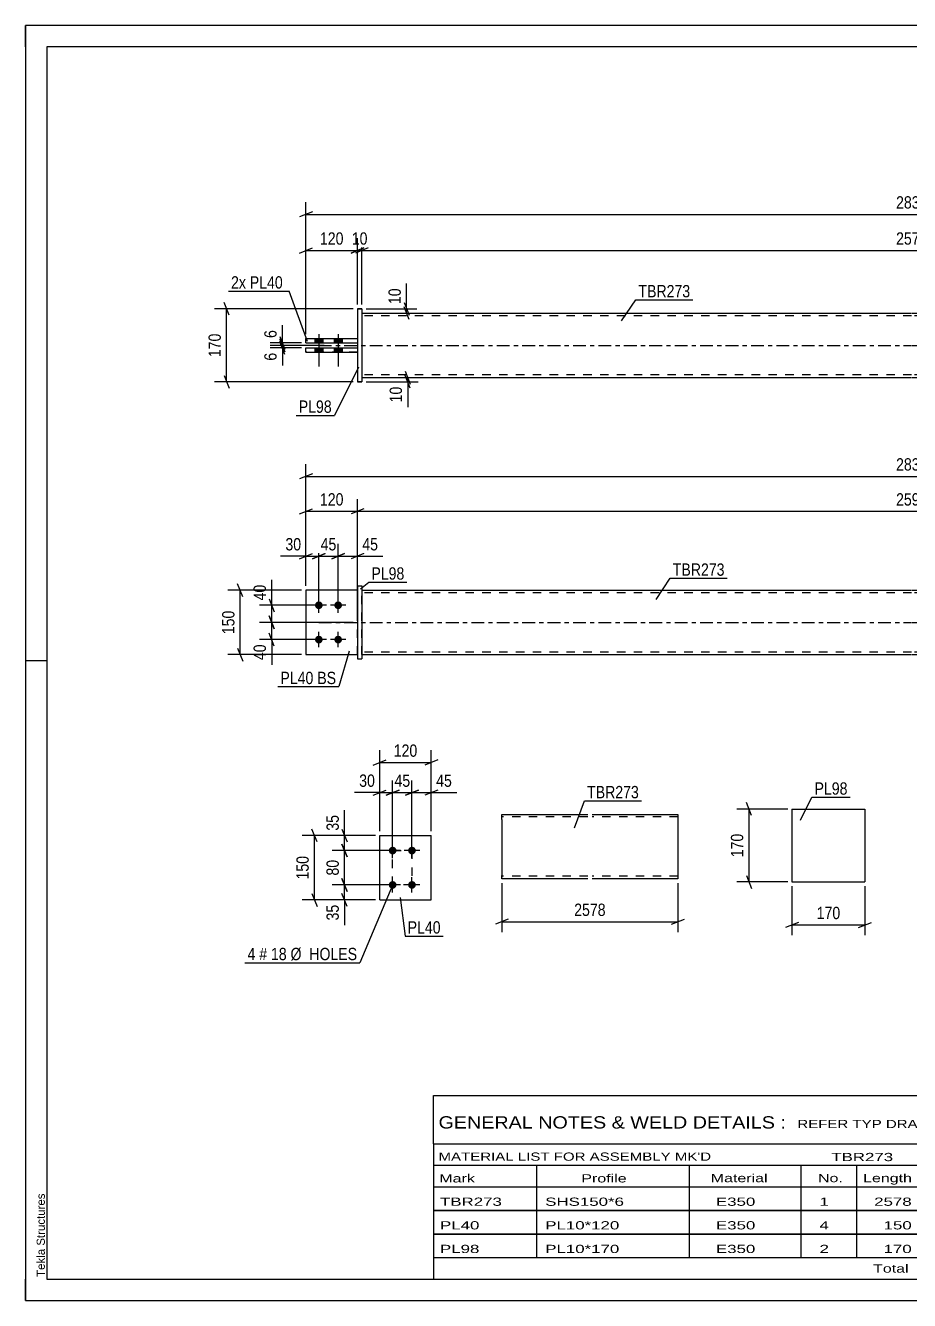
# Model space of a CAD drawing. Header units: millimetres. Extents: x 0 to 420, y 0 to 297.
# Drawn here: x 0 to 205.8, y 0 to 297 of the extents above; entities that cross this region are included whole.
import ezdxf

# ---------------------------------------------------------------- set-up
doc = ezdxf.new("R2010")
doc.units = ezdxf.units.MM
doc.linetypes.add('DXK_LINE_DOT2', pattern=[3.9198, 1.9599, -1.9599])
doc.linetypes.add('DXK_LINE_DOT3', pattern=[5.9187, 2.979, -0.9799, 0.9799, -0.9799])
doc.styles.add('Arial', font='ARIAL.TTF', dxfattribs={"height": 0.2})
doc.styles.add('Arial Narrow', font='ARIALN.TTF', dxfattribs={"height": 0.2})

# ---------------------------------------------------------------- blocks, each defined once
blk = doc.blocks.new('Unknown-580872652-1163')
at = {"color": 5, "linetype": 'Continuous'}
for p, q in [((420, 297), (0, 297)), ((0, 297), (0, 0)), ((0, 292), (0, 297)), ((415, 292), (5, 292)), ((5, 292), (5, 5)), ((5, 149), (0, 149)), ((0, 0), (0, 5)), ((5, 5), (415, 5)), ((0, 0), (420, 0))]:
    blk.add_line(p, q, dxfattribs=at)
at = {"color": 174, "linetype": 'Continuous', "style": 'Arial'}
blk.add_text('Tekla Structures', height=1.9102, rotation=90, dxfattribs=at).set_placement((4.5, 5.5))
blk = doc.blocks.new('Part-580872652-1797 - 1735')
at = {"color": 2, "linetype": 'Continuous'}
for p, q in [((77.29, 165.45), (65.29, 165.45)), ((65.29, 165.45), (65.29, 150.45)), ((65.29, 150.45), (77.29, 150.45))]:
    blk.add_line(p, q, dxfattribs=at)
at = {"color": 7, "linetype": 'DXK_LINE_DOT2'}
blk.add_line((77.29, 150.45), (77.29, 165.45), dxfattribs=at)
blk = doc.blocks.new('Part-580872652-1792 - 1735')
at = {"color": 7, "linetype": 'DXK_LINE_DOT2'}
for p, q in [((77.29, 165.45), (65.29, 165.45)), ((65.29, 165.45), (65.29, 150.45)), ((77.29, 150.45), (77.29, 165.45)), ((65.29, 150.45), (77.29, 150.45))]:
    blk.add_line(p, q, dxfattribs=at)
blk = doc.blocks.new('Part-580872652-1802 - 1735')
at = {"color": 2, "linetype": 'Continuous'}
for p, q in [((77.29, 166.45), (78.29, 166.45)), ((77.29, 166.45), (77.29, 149.45)), ((78.29, 166.45), (78.29, 166.45)), ((78.29, 166.45), (78.29, 149.45)), ((77.29, 149.45), (78.29, 149.45))]:
    blk.add_line(p, q, dxfattribs=at)
at = {"color": 7, "linetype": 'DXK_LINE_DOT2'}
for p, q in [((77.29, 166.45), (78.29, 166.45)), ((77.29, 149.45), (78.29, 149.45))]:
    blk.add_line(p, q, dxfattribs=at)
blk = doc.blocks.new('Part-580872652-1807 - 1735')
at = {"color": 2, "linetype": 'Continuous'}
for p, q in [((78.29, 165.45), (206.29, 165.45)), ((206.39, 165.45), (334.39, 165.45)), ((78.29, 150.45), (206.29, 150.45)), ((206.39, 150.45), (334.39, 150.45))]:
    blk.add_line(p, q, dxfattribs=at)
at = {"color": 7, "linetype": 'DXK_LINE_DOT2'}
for p, q in [((78.29, 150.45), (78.29, 165.45)), ((206.29, 164.85), (78.29, 164.85)), ((334.39, 164.85), (206.39, 164.85)), ((334.39, 165.45), (334.39, 150.45)), ((206.29, 151.05), (78.29, 151.05)), ((334.39, 151.05), (206.39, 151.05))]:
    blk.add_line(p, q, dxfattribs=at)
at = {"color": 7, "linetype": 'DXK_LINE_DOT3'}
for p, q in [((68.29, 157.95), (206.29, 157.95)), ((206.39, 157.95), (344.39, 157.95))]:
    blk.add_line(p, q, dxfattribs=at)
blk = doc.blocks.new('Bolt-580872652-1809 - 1735')
at = {"linetype": 'Continuous'}
for points in [[(68.29, 161.05, -1), (68.29, 162.85, -1)], [(72.79, 161.05, -1), (72.79, 162.85, -1)], [(68.29, 153.05, -1), (68.29, 154.85, -1)], [(72.79, 153.05, -1), (72.79, 154.85, -1)]]:
    blk.add_hatch(color=1, dxfattribs=at).paths.add_polyline_path(points)
at = {"color": 1, "linetype": 'Continuous'}
for p, q in [((68.29, 160.15), (68.29, 163.75)), ((72.79, 160.15), (72.79, 163.75)), ((70.09, 161.95), (66.49, 161.95)), ((74.59, 161.95), (70.99, 161.95)), ((68.29, 152.15), (68.29, 155.75)), ((72.79, 152.15), (72.79, 155.75)), ((70.09, 153.95), (66.49, 153.95)), ((74.59, 153.95), (70.99, 153.95))]:
    blk.add_line(p, q, dxfattribs=at)
blk = doc.blocks.new('Part-580872652-1394 - 1390')
at = {"color": 2, "linetype": 'Continuous'}
for p, q in [((77.29, 230.99), (78.29, 230.99)), ((77.29, 230.99), (77.29, 213.99)), ((78.29, 230.99), (78.29, 230.99)), ((78.29, 230.99), (78.29, 213.99)), ((78.29, 213.99), (77.29, 213.99)), ((77.29, 213.99), (77.29, 213.99))]:
    blk.add_line(p, q, dxfattribs=at)
at = {"color": 7, "linetype": 'DXK_LINE_DOT2'}
for p, q in [((78.29, 230.99), (77.29, 230.99)), ((78.29, 230.99), (78.29, 230.99)), ((77.29, 213.99), (78.29, 213.99))]:
    blk.add_line(p, q, dxfattribs=at)
blk = doc.blocks.new('Part-580872652-1420 - 1390')
at = {"color": 2, "linetype": 'Continuous'}
for p, q in [((65.29, 221.89), (77.29, 221.89)), ((65.29, 220.89), (65.29, 221.89)), ((65.29, 220.89), (77.29, 220.89)), ((65.29, 220.89), (65.29, 220.89))]:
    blk.add_line(p, q, dxfattribs=at)
at = {"color": 7, "linetype": 'DXK_LINE_DOT2'}
for p, q in [((65.29, 221.89), (77.29, 221.89)), ((77.29, 220.89), (65.29, 220.89)), ((77.29, 221.89), (77.29, 220.89))]:
    blk.add_line(p, q, dxfattribs=at)
blk = doc.blocks.new('Part-580872652-1425 - 1390')
at = {"color": 2, "linetype": 'Continuous'}
for p, q in [((65.29, 224.09), (77.29, 224.09)), ((65.29, 223.09), (65.29, 224.09)), ((65.29, 223.09), (77.29, 223.09)), ((65.29, 223.09), (65.29, 223.09))]:
    blk.add_line(p, q, dxfattribs=at)
at = {"color": 7, "linetype": 'DXK_LINE_DOT2'}
for p, q in [((65.29, 224.09), (77.29, 224.09)), ((65.29, 224.09), (65.29, 224.09)), ((65.29, 223.09), (77.29, 223.09)), ((77.29, 224.09), (77.29, 223.09))]:
    blk.add_line(p, q, dxfattribs=at)
blk = doc.blocks.new('Part-580872652-1446 - 1390')
at = {"color": 2, "linetype": 'Continuous'}
for p, q in [((78.29, 229.99), (206.29, 229.99)), ((206.39, 229.99), (334.39, 229.99)), ((78.29, 214.99), (206.29, 214.99)), ((206.39, 214.99), (334.39, 214.99))]:
    blk.add_line(p, q, dxfattribs=at)
at = {"color": 7, "linetype": 'DXK_LINE_DOT2'}
for p, q in [((78.29, 229.99), (78.29, 214.99)), ((206.29, 229.39), (78.29, 229.39)), ((334.39, 229.39), (206.39, 229.39)), ((334.39, 229.99), (334.39, 214.99)), ((206.29, 215.59), (78.29, 215.59)), ((334.39, 215.59), (206.39, 215.59))]:
    blk.add_line(p, q, dxfattribs=at)
at = {"color": 7, "linetype": 'DXK_LINE_DOT3'}
for p, q in [((68.29, 222.49), (206.29, 222.49)), ((206.39, 222.49), (344.39, 222.49))]:
    blk.add_line(p, q, dxfattribs=at)
blk = doc.blocks.new('Bolt-580872652-1448 - 1390')
at = {"linetype": 'Continuous'}
for points in [[(67.39, 223.09), (69.19, 223.09), (69.19, 224.09), (67.39, 224.09)], [(67.39, 223.09), (69.19, 223.09), (69.19, 224.09), (67.39, 224.09)], [(71.89, 223.09), (73.69, 223.09), (73.69, 224.09), (71.89, 224.09)], [(71.89, 223.09), (73.69, 223.09), (73.69, 224.09), (71.89, 224.09)], [(67.39, 220.89), (69.19, 220.89), (69.19, 221.89), (67.39, 221.89)], [(67.39, 220.89), (69.19, 220.89), (69.19, 221.89), (67.39, 221.89)], [(71.89, 220.89), (73.69, 220.89), (73.69, 221.89), (71.89, 221.89)], [(71.89, 220.89), (73.69, 220.89), (73.69, 221.89), (71.89, 221.89)]]:
    blk.add_hatch(color=1, dxfattribs=at).paths.add_polyline_path(points)
at = {"color": 1, "linetype": 'Continuous'}
for p, q in [((67.39, 224.09), (67.39, 223.09)), ((67.39, 224.09), (67.39, 223.09)), ((68.29, 225.09), (68.29, 217.59)), ((68.29, 225.09), (68.29, 217.59)), ((69.19, 224.09), (69.19, 223.09)), ((69.19, 224.09), (69.19, 223.09)), ((71.89, 224.09), (71.89, 223.09)), ((71.89, 224.09), (71.89, 223.09)), ((72.79, 225.09), (72.79, 217.59)), ((72.79, 225.09), (72.79, 217.59)), ((73.69, 224.09), (73.69, 223.09)), ((73.69, 224.09), (73.69, 223.09)), ((67.39, 221.89), (67.39, 220.89)), ((67.39, 221.89), (67.39, 220.89)), ((69.19, 221.89), (69.19, 220.89)), ((69.19, 221.89), (69.19, 220.89)), ((71.89, 221.89), (71.89, 220.89)), ((71.89, 221.89), (71.89, 220.89)), ((73.69, 221.89), (73.69, 220.89)), ((73.69, 221.89), (73.69, 220.89))]:
    blk.add_line(p, q, dxfattribs=at)
blk = doc.blocks.new('Part-580872652-2138 - 2131')
at = {"color": 2, "linetype": 'Continuous'}
for p, q in [((82.47, 93.31), (82.47, 108.31)), ((82.47, 108.31), (94.47, 108.31)), ((94.47, 93.31), (94.47, 108.31)), ((82.47, 93.31), (94.47, 93.31))]:
    blk.add_line(p, q, dxfattribs=at)
blk = doc.blocks.new('Bolt-580872652-2171 - 2131')
at = {"linetype": 'Continuous'}
for points in [[(85.47, 103.91, -1), (85.47, 105.71, -1)], [(89.97, 103.91, -1), (89.97, 105.71, -1)], [(85.47, 95.91, -1), (85.47, 97.71, -1)], [(89.97, 95.91, -1), (89.97, 97.71, -1)]]:
    blk.add_hatch(color=1, dxfattribs=at).paths.add_polyline_path(points)
at = {"color": 1, "linetype": 'Continuous'}
for p, q in [((87.27, 104.81), (83.67, 104.81)), ((85.47, 103.01), (85.47, 106.61)), ((91.77, 104.81), (88.17, 104.81)), ((89.97, 103.01), (89.97, 106.61)), ((85.47, 95.01), (85.47, 98.61)), ((89.97, 95.01), (89.97, 98.61)), ((87.27, 96.81), (83.67, 96.81)), ((91.77, 96.81), (88.17, 96.81))]:
    blk.add_line(p, q, dxfattribs=at)
blk = doc.blocks.new('Part-580872652-2302 - 2296')
at = {"color": 2, "linetype": 'Continuous'}
for p, q in [((178.44, 114.49), (178.44, 97.49)), ((178.44, 114.49), (195.44, 114.49)), ((195.44, 114.49), (195.44, 97.49)), ((178.44, 97.49), (195.44, 97.49))]:
    blk.add_line(p, q, dxfattribs=at)
blk = doc.blocks.new('Part-580872652-2328 - 2321')
at = {"color": 2, "linetype": 'Continuous'}
for p, q in [((110.9, 112.03), (110.9, 113.23)), ((110.9, 113.23), (130.9, 113.23)), ((131.9, 113.23), (151.9, 113.23)), ((151.9, 113.23), (151.9, 113.14)), ((151.9, 113.14), (151.9, 112.03)), ((110.9, 112.03), (110.9, 98.97)), ((151.9, 112.03), (151.9, 98.23)), ((110.9, 98.32), (110.9, 98.97)), ((110.9, 98.23), (110.9, 98.32)), ((130.9, 98.23), (110.9, 98.23)), ((151.9, 98.23), (131.9, 98.23))]:
    blk.add_line(p, q, dxfattribs=at)
at = {"color": 7, "linetype": 'DXK_LINE_DOT2'}
for p, q in [((151.9, 112.88), (151.9, 112.03)), ((130.9, 112.63), (110.9, 112.63)), ((151.9, 112.63), (131.9, 112.63)), ((110.9, 98.97), (110.9, 98.58)), ((110.9, 98.83), (110.9, 98.88)), ((130.9, 98.83), (110.9, 98.83)), ((151.9, 98.83), (131.9, 98.83)), ((151.9, 98.88), (151.9, 98.97)), ((151.9, 98.83), (151.9, 98.88)), ((151.9, 98.83), (151.9, 98.88))]:
    blk.add_line(p, q, dxfattribs=at)
blk = doc.blocks.new('Rectangle-580872652-2281 - 2131')
at = {"color": 1, "linetype": 'DXK_LINE_DOT2'}
blk.add_lwpolyline([(85.47, 104.81), (89.97, 104.81), (89.97, 96.81), (85.47, 96.81), (85.47, 104.81)], close=True, dxfattribs=at)
blk = doc.blocks.new('StraightDimension-580872652-2008 - 1735')
at = {"color": 7, "linetype": 'Continuous'}
for p, q in [((56.72, 163.45), (57.92, 160.45)), ((67.29, 161.95), (54.47, 161.95)), ((57.32, 157.95), (57.32, 161.95)), ((76.29, 157.95), (54.47, 157.95)), ((57.92, 156.45), (56.72, 159.45))]:
    blk.add_line(p, q, dxfattribs=at)
at = {"color": 0}
blk.add_wipeout([(56.57, 167.34), (52.37, 167.34), (52.37, 162.48), (56.57, 162.48)], dxfattribs=at)
at = {"color": 7, "linetype": 'Continuous'}
blk.add_line((57.32, 161.95), (57.32, 167.86), dxfattribs=at)
blk.add_line((57.32, 161.95), (57.32, 167.86), dxfattribs=at)
at = {"color": 3, "style": 'Arial Narrow'}
blk.add_text('40', height=2.863, rotation=90.0002, dxfattribs=at).set_placement((55.97, 163.08))
blk = doc.blocks.new('StraightDimension-580872652-1999 - 1735')
at = {"color": 7, "linetype": 'Continuous'}
for p, q in [((76.29, 157.95), (54.47, 157.95)), ((56.72, 159.45), (57.92, 156.45)), ((57.32, 153.95), (57.32, 157.95)), ((57.92, 152.45), (56.72, 155.45)), ((67.29, 153.95), (54.47, 153.95))]:
    blk.add_line(p, q, dxfattribs=at)
at = {"color": 0}
blk.add_wipeout([(56.57, 153.43), (52.37, 153.43), (52.37, 148.57), (56.57, 148.57)], dxfattribs=at)
at = {"color": 7, "linetype": 'Continuous'}
blk.add_line((57.32, 153.95), (57.32, 148.05), dxfattribs=at)
blk.add_line((57.32, 153.95), (57.32, 148.05), dxfattribs=at)
at = {"color": 3, "style": 'Arial Narrow'}
blk.add_text('40', height=2.863, rotation=90.0002, dxfattribs=at).set_placement((55.97, 149.17))
blk = doc.blocks.new('StraightDimension-580872652-1937 - 1735')
at = {"color": 7, "linetype": 'Continuous'}
for p, q in [((63.79, 183.23), (66.79, 184.43)), ((65.29, 166.45), (65.29, 186.68)), ((78.79, 184.43), (75.79, 183.23)), ((77.29, 158.95), (77.29, 186.68)), ((65.29, 183.83), (77.29, 183.83))]:
    blk.add_line(p, q, dxfattribs=at)
at = {"color": 0}
blk.add_wipeout([(74.63, 184.58), (74.63, 188.78), (67.95, 188.78), (67.95, 184.58)], dxfattribs=at)
at = {"color": 3, "style": 'Arial Narrow'}
blk.add_text('120', height=2.863, dxfattribs=at).set_placement((68.55, 185.18))
blk = doc.blocks.new('StraightDimension-580872652-2018 - 1735')
at = {"color": 7, "linetype": 'Continuous'}
for p, q in [((50.59, 163.95), (49.39, 166.95)), ((64.29, 165.45), (47.14, 165.45)), ((49.99, 150.45), (49.99, 165.45)), ((49.39, 151.95), (50.59, 148.95)), ((64.29, 150.45), (47.14, 150.45))]:
    blk.add_line(p, q, dxfattribs=at)
at = {"color": 0}
blk.add_wipeout([(49.24, 161.3), (45.04, 161.3), (45.04, 154.61), (49.24, 154.61)], dxfattribs=at)
at = {"color": 3, "style": 'Arial Narrow'}
blk.add_text('150', height=2.863, rotation=90.0002, dxfattribs=at).set_placement((48.64, 155.21))
blk = doc.blocks.new('StraightDimension-580872652-1864 - 1735')
at = {"color": 7, "linetype": 'Continuous'}
for p, q in [((65.29, 166.45), (65.29, 194.83)), ((347.39, 166.45), (347.39, 194.83)), ((66.79, 192.58), (63.79, 191.38)), ((65.29, 191.98), (347.39, 191.98)), ((345.89, 191.38), (348.89, 192.58))]:
    blk.add_line(p, q, dxfattribs=at)
at = {"color": 0}
blk.add_wipeout([(210.6, 192.73), (210.6, 196.93), (202.08, 196.93), (202.08, 192.73)], dxfattribs=at)
at = {"color": 3, "style": 'Arial Narrow'}
blk.add_text('2838', height=2.863, dxfattribs=at).set_placement((202.68, 193.33))
blk = doc.blocks.new('StraightDimension-580872652-1922 - 1735')
at = {"color": 7, "linetype": 'Continuous'}
for p, q in [((78.79, 184.43), (75.79, 183.23)), ((77.29, 158.95), (77.29, 186.68)), ((333.89, 183.23), (336.89, 184.43)), ((335.39, 166.45), (335.39, 186.68)), ((77.29, 183.83), (335.39, 183.83))]:
    blk.add_line(p, q, dxfattribs=at)
at = {"color": 0}
blk.add_wipeout([(210.6, 184.58), (210.6, 188.78), (202.08, 188.78), (202.08, 184.58)], dxfattribs=at)
at = {"color": 3, "style": 'Arial Narrow'}
blk.add_text('2598', height=2.863, dxfattribs=at).set_placement((202.68, 185.18))
blk = doc.blocks.new('StraightDimension-580872652-1953 - 1735')
at = {"color": 7, "linetype": 'Continuous'}
for p, q in [((65.29, 166.45), (65.29, 176.23)), ((68.29, 162.95), (68.29, 176.23)), ((63.79, 172.78), (66.79, 173.98)), ((65.29, 173.38), (68.29, 173.38)), ((69.79, 173.98), (66.79, 172.78))]:
    blk.add_line(p, q, dxfattribs=at)
at = {"color": 0}
blk.add_wipeout([(64.76, 174.13), (64.76, 178.33), (59.91, 178.33), (59.91, 174.13)], dxfattribs=at)
at = {"color": 7, "linetype": 'Continuous'}
blk.add_line((65.29, 173.38), (59.38, 173.38), dxfattribs=at)
blk.add_line((65.29, 173.38), (59.38, 173.38), dxfattribs=at)
at = {"color": 3, "style": 'Arial Narrow'}
blk.add_text('30', height=2.863, dxfattribs=at).set_placement((60.51, 174.73))
blk = doc.blocks.new('StraightDimension-580872652-1969 - 1735')
at = {"color": 7, "linetype": 'Continuous'}
for p, q in [((68.29, 162.95), (68.29, 176.23)), ((72.79, 162.95), (72.79, 176.23)), ((66.79, 172.78), (69.79, 173.98)), ((68.29, 173.38), (72.79, 173.38)), ((74.29, 173.98), (71.29, 172.78))]:
    blk.add_line(p, q, dxfattribs=at)
at = {"color": 0}
blk.add_wipeout([(72.97, 174.13), (72.97, 178.33), (68.11, 178.33), (68.11, 174.13)], dxfattribs=at)
at = {"color": 3, "style": 'Arial Narrow'}
blk.add_text('45', height=2.863, dxfattribs=at).set_placement((68.71, 174.73))
blk = doc.blocks.new('StraightDimension-580872652-1982 - 1735')
at = {"color": 7, "linetype": 'Continuous'}
for p, q in [((72.79, 162.95), (72.79, 176.23)), ((77.29, 166.45), (77.29, 176.23)), ((71.29, 172.78), (74.29, 173.98)), ((72.79, 173.38), (77.29, 173.38)), ((78.79, 173.98), (75.79, 172.78))]:
    blk.add_line(p, q, dxfattribs=at)
at = {"color": 0}
blk.add_wipeout([(82.67, 174.13), (82.67, 178.33), (77.81, 178.33), (77.81, 174.13)], dxfattribs=at)
at = {"color": 7, "linetype": 'Continuous'}
blk.add_line((77.29, 173.38), (83.2, 173.38), dxfattribs=at)
blk.add_line((77.29, 173.38), (83.2, 173.38), dxfattribs=at)
at = {"color": 3, "style": 'Arial Narrow'}
blk.add_text('45', height=2.863, dxfattribs=at).set_placement((78.41, 174.73))
blk = doc.blocks.new('StraightDimension-580872652-1564 - 1390')
at = {"color": 7, "linetype": 'Continuous'}
for p, q in [((65.29, 225.09), (65.29, 255.86)), ((347.39, 225.09), (347.39, 255.86)), ((66.79, 253.61), (63.79, 252.41)), ((65.29, 253.01), (347.39, 253.01)), ((345.89, 252.41), (348.89, 253.61))]:
    blk.add_line(p, q, dxfattribs=at)
at = {"color": 0}
blk.add_wipeout([(210.6, 253.76), (210.6, 257.96), (202.08, 257.96), (202.08, 253.76)], dxfattribs=at)
at = {"color": 3, "style": 'Arial Narrow'}
blk.add_text('2838', height=2.863, dxfattribs=at).set_placement((202.68, 254.36))
blk = doc.blocks.new('StraightDimension-580872652-1585 - 1390')
at = {"color": 7, "linetype": 'Continuous'}
for p, q in [((78.29, 231.99), (78.29, 247.45)), ((334.39, 231.99), (334.39, 247.45)), ((79.79, 245.2), (76.79, 244)), ((78.29, 244.6), (334.39, 244.6)), ((332.89, 244), (335.89, 245.2))]:
    blk.add_line(p, q, dxfattribs=at)
at = {"color": 0}
blk.add_wipeout([(210.6, 245.35), (210.6, 249.55), (202.08, 249.55), (202.08, 245.35)], dxfattribs=at)
at = {"color": 3, "style": 'Arial Narrow'}
blk.add_text('2578', height=2.863, dxfattribs=at).set_placement((202.68, 245.95))
blk = doc.blocks.new('StraightDimension-580872652-1595 - 1390')
at = {"color": 7, "linetype": 'Continuous'}
for p, q in [((77.29, 231.99), (77.29, 247.45)), ((78.29, 231.99), (78.29, 247.45)), ((75.79, 244), (78.79, 245.2)), ((79.79, 245.2), (76.79, 244)), ((77.29, 244.6), (78.29, 244.6))]:
    blk.add_line(p, q, dxfattribs=at)
at = {"color": 0}
blk.add_wipeout([(80.22, 245.35), (80.22, 249.55), (75.36, 249.55), (75.36, 245.35)], dxfattribs=at)
at = {"color": 3, "style": 'Arial Narrow'}
blk.add_text('10', height=2.863, dxfattribs=at).set_placement((75.96, 245.95))
blk = doc.blocks.new('StraightDimension-580872652-1605 - 1390')
at = {"color": 7, "linetype": 'Continuous'}
for p, q in [((65.29, 225.09), (65.29, 247.45)), ((77.29, 231.99), (77.29, 247.45)), ((63.79, 244), (66.79, 245.2)), ((65.29, 244.6), (77.29, 244.6)), ((78.79, 245.2), (75.79, 244))]:
    blk.add_line(p, q, dxfattribs=at)
at = {"color": 0}
blk.add_wipeout([(74.63, 245.35), (74.63, 249.55), (67.95, 249.55), (67.95, 245.35)], dxfattribs=at)
at = {"color": 3, "style": 'Arial Narrow'}
blk.add_text('120', height=2.863, dxfattribs=at).set_placement((68.55, 245.95))
blk = doc.blocks.new('StraightDimension-580872652-1626 - 1390')
at = {"color": 7, "linetype": 'Continuous'}
for p, q in [((79.29, 214.99), (91.39, 214.99)), ((79.29, 213.99), (91.39, 213.99)), ((88.39, 216.49), (89.59, 213.49)), ((89.59, 212.49), (88.39, 215.49)), ((88.99, 213.99), (88.99, 214.99))]:
    blk.add_line(p, q, dxfattribs=at)
at = {"color": 0}
blk.add_wipeout([(88.24, 213.46), (84.04, 213.46), (84.04, 208.61), (88.24, 208.61)], dxfattribs=at)
at = {"color": 7, "linetype": 'Continuous'}
blk.add_line((88.99, 213.99), (88.99, 208.08), dxfattribs=at)
blk.add_line((88.99, 213.99), (88.99, 208.08), dxfattribs=at)
at = {"color": 3, "style": 'Arial Narrow'}
blk.add_text('10', height=2.863, rotation=90.0002, dxfattribs=at).set_placement((87.64, 209.21))
blk = doc.blocks.new('StraightDimension-580872652-1636 - 1390')
at = {"color": 7, "linetype": 'Continuous'}
for p, q in [((88.12, 232.49), (89.32, 229.49)), ((79.29, 230.99), (91.12, 230.99)), ((79.29, 229.99), (91.12, 229.99)), ((89.32, 228.49), (88.12, 231.49)), ((88.72, 229.99), (88.72, 230.99))]:
    blk.add_line(p, q, dxfattribs=at)
at = {"color": 0}
blk.add_wipeout([(87.97, 236.37), (83.77, 236.37), (83.77, 231.51), (87.97, 231.51)], dxfattribs=at)
at = {"color": 7, "linetype": 'Continuous'}
blk.add_line((88.72, 230.99), (88.72, 236.89), dxfattribs=at)
blk.add_line((88.72, 230.99), (88.72, 236.89), dxfattribs=at)
at = {"color": 3, "style": 'Arial Narrow'}
blk.add_text('10', height=2.863, rotation=90.0002, dxfattribs=at).set_placement((87.37, 232.11))
blk = doc.blocks.new('StraightDimension-580872652-1667 - 1390')
at = {"color": 7, "linetype": 'Continuous'}
for p, q in [((47.42, 229.49), (46.22, 232.49)), ((76.29, 230.99), (43.97, 230.99)), ((46.82, 213.99), (46.82, 230.99)), ((76.29, 213.99), (43.97, 213.99)), ((46.22, 215.49), (47.42, 212.49))]:
    blk.add_line(p, q, dxfattribs=at)
at = {"color": 0}
blk.add_wipeout([(46.07, 225.83), (41.87, 225.83), (41.87, 219.15), (46.07, 219.15)], dxfattribs=at)
at = {"color": 3, "style": 'Arial Narrow'}
blk.add_text('170', height=2.863, rotation=90.0002, dxfattribs=at).set_placement((45.47, 219.75))
blk = doc.blocks.new('StraightDimension-580872652-1678 - 1390')
at = {"color": 7, "linetype": 'Continuous'}
for p, q in [((64.29, 223.09), (56.96, 223.09)), ((59.21, 224.59), (60.41, 221.59)), ((60.41, 220.99), (59.21, 223.99)), ((59.81, 222.49), (59.81, 223.09)), ((69.54, 222.49), (56.96, 222.49))]:
    blk.add_line(p, q, dxfattribs=at)
at = {"color": 0}
blk.add_wipeout([(59.06, 226.64), (54.86, 226.64), (54.86, 223.61), (59.06, 223.61)], dxfattribs=at)
at = {"color": 7, "linetype": 'Continuous'}
blk.add_line((59.81, 223.09), (59.81, 227.17), dxfattribs=at)
blk.add_line((59.81, 223.09), (59.81, 227.17), dxfattribs=at)
at = {"color": 3, "style": 'Arial Narrow'}
blk.add_text('6', height=2.86, rotation=90.0002, dxfattribs=at).set_placement((58.46, 224.21))
blk = doc.blocks.new('StraightDimension-580872652-1688 - 1390')
at = {"color": 7, "linetype": 'Continuous'}
for p, q in [((59.21, 223.99), (60.41, 220.99)), ((60.41, 220.39), (59.21, 223.39)), ((69.54, 222.49), (56.96, 222.49)), ((64.29, 221.89), (56.96, 221.89)), ((59.81, 221.89), (59.81, 222.49))]:
    blk.add_line(p, q, dxfattribs=at)
at = {"color": 0}
blk.add_wipeout([(59.06, 221.36), (54.86, 221.36), (54.86, 218.33), (59.06, 218.33)], dxfattribs=at)
at = {"color": 7, "linetype": 'Continuous'}
blk.add_line((59.81, 221.89), (59.81, 217.81), dxfattribs=at)
blk.add_line((59.81, 221.89), (59.81, 217.81), dxfattribs=at)
at = {"color": 3, "style": 'Arial Narrow'}
blk.add_text('6', height=2.86, rotation=90.0002, dxfattribs=at).set_placement((58.46, 218.93))
blk = doc.blocks.new('StraightDimension-580872652-2174 - 2131')
at = {"color": 7, "linetype": 'Continuous'}
for p, q in [((82.47, 109.31), (82.47, 128.16)), ((94.47, 109.31), (94.47, 128.16)), ((80.97, 124.71), (83.97, 125.91)), ((82.47, 125.31), (94.47, 125.31)), ((95.97, 125.91), (92.97, 124.71))]:
    blk.add_line(p, q, dxfattribs=at)
at = {"color": 0}
blk.add_wipeout([(91.82, 126.06), (91.82, 130.26), (85.13, 130.26), (85.13, 126.06)], dxfattribs=at)
at = {"color": 3, "style": 'Arial Narrow'}
blk.add_text('120', height=2.863, dxfattribs=at).set_placement((85.73, 126.66))
blk = doc.blocks.new('StraightDimension-580872652-2191 - 2131')
at = {"color": 7, "linetype": 'Continuous'}
for p, q in [((83.97, 117.71), (86.97, 118.91)), ((85.47, 105.81), (85.47, 121.16)), ((91.47, 118.91), (88.47, 117.71)), ((89.97, 105.81), (89.97, 121.16)), ((85.47, 118.31), (89.97, 118.31))]:
    blk.add_line(p, q, dxfattribs=at)
at = {"color": 0}
blk.add_wipeout([(90.15, 119.06), (90.15, 123.26), (85.3, 123.26), (85.3, 119.06)], dxfattribs=at)
at = {"color": 3, "style": 'Arial Narrow'}
blk.add_text('45', height=2.863, dxfattribs=at).set_placement((85.9, 119.66))
blk = doc.blocks.new('StraightDimension-580872652-2201 - 2131')
at = {"color": 7, "linetype": 'Continuous'}
for p, q in [((80.97, 117.71), (83.97, 118.91)), ((82.47, 109.31), (82.47, 121.16)), ((86.97, 118.91), (83.97, 117.71)), ((85.47, 105.81), (85.47, 121.16)), ((82.47, 118.31), (85.47, 118.31))]:
    blk.add_line(p, q, dxfattribs=at)
at = {"color": 0}
blk.add_wipeout([(81.95, 119.06), (81.95, 123.26), (77.09, 123.26), (77.09, 119.06)], dxfattribs=at)
at = {"color": 7, "linetype": 'Continuous'}
blk.add_line((82.47, 118.31), (76.57, 118.31), dxfattribs=at)
blk.add_line((82.47, 118.31), (76.57, 118.31), dxfattribs=at)
at = {"color": 3, "style": 'Arial Narrow'}
blk.add_text('30', height=2.863, dxfattribs=at).set_placement((77.69, 119.66))
blk = doc.blocks.new('StraightDimension-580872652-2214 - 2131')
at = {"color": 7, "linetype": 'Continuous'}
for p, q in [((88.47, 117.71), (91.47, 118.91)), ((89.97, 105.81), (89.97, 121.16)), ((95.97, 118.91), (92.97, 117.71)), ((94.47, 109.31), (94.47, 121.16)), ((89.97, 118.31), (94.47, 118.31))]:
    blk.add_line(p, q, dxfattribs=at)
at = {"color": 0}
blk.add_wipeout([(99.85, 119.06), (99.85, 123.26), (95, 123.26), (95, 119.06)], dxfattribs=at)
at = {"color": 7, "linetype": 'Continuous'}
blk.add_line((94.47, 118.31), (100.38, 118.31), dxfattribs=at)
blk.add_line((94.47, 118.31), (100.38, 118.31), dxfattribs=at)
at = {"color": 3, "style": 'Arial Narrow'}
blk.add_text('45', height=2.863, dxfattribs=at).set_placement((95.6, 119.66))
blk = doc.blocks.new('StraightDimension-580872652-2228 - 2131')
at = {"color": 7, "linetype": 'Continuous'}
for p, q in [((81.47, 108.31), (64.43, 108.31)), ((67.88, 106.81), (66.68, 109.81)), ((67.28, 93.31), (67.28, 108.31)), ((81.47, 93.31), (64.43, 93.31)), ((66.68, 94.81), (67.88, 91.81))]:
    blk.add_line(p, q, dxfattribs=at)
at = {"color": 0}
blk.add_wipeout([(66.53, 104.16), (62.33, 104.16), (62.33, 97.47), (66.53, 97.47)], dxfattribs=at)
at = {"color": 3, "style": 'Arial Narrow'}
blk.add_text('150', height=2.863, rotation=90.0002, dxfattribs=at).set_placement((65.93, 98.07))
blk = doc.blocks.new('StraightDimension-580872652-2245 - 2131')
at = {"color": 7, "linetype": 'Continuous'}
for p, q in [((73.68, 98.31), (74.88, 95.31)), ((84.47, 96.81), (71.43, 96.81)), ((74.28, 93.31), (74.28, 96.81)), ((81.47, 93.31), (71.43, 93.31)), ((74.88, 91.81), (73.68, 94.81))]:
    blk.add_line(p, q, dxfattribs=at)
at = {"color": 0}
blk.add_wipeout([(73.53, 92.79), (69.33, 92.79), (69.33, 87.93), (73.53, 87.93)], dxfattribs=at)
at = {"color": 7, "linetype": 'Continuous'}
blk.add_line((74.28, 93.31), (74.28, 87.41), dxfattribs=at)
blk.add_line((74.28, 93.31), (74.28, 87.41), dxfattribs=at)
at = {"color": 3, "style": 'Arial Narrow'}
blk.add_text('35', height=2.863, rotation=90.0002, dxfattribs=at).set_placement((72.93, 88.53))
blk = doc.blocks.new('StraightDimension-580872652-2258 - 2131')
at = {"color": 7, "linetype": 'Continuous'}
for p, q in [((81.47, 108.31), (71.43, 108.31)), ((73.68, 109.81), (74.88, 106.81)), ((74.28, 104.81), (74.28, 108.31)), ((84.47, 104.81), (71.43, 104.81)), ((74.88, 103.31), (73.68, 106.31))]:
    blk.add_line(p, q, dxfattribs=at)
at = {"color": 0}
blk.add_wipeout([(73.53, 113.7), (69.33, 113.7), (69.33, 108.84), (73.53, 108.84)], dxfattribs=at)
at = {"color": 7, "linetype": 'Continuous'}
blk.add_line((74.28, 108.31), (74.28, 114.22), dxfattribs=at)
blk.add_line((74.28, 108.31), (74.28, 114.22), dxfattribs=at)
at = {"color": 3, "style": 'Arial Narrow'}
blk.add_text('35', height=2.863, rotation=90.0002, dxfattribs=at).set_placement((72.93, 109.44))
blk = doc.blocks.new('StraightDimension-580872652-2271 - 2131')
at = {"color": 7, "linetype": 'Continuous'}
for p, q in [((84.47, 104.81), (71.43, 104.81)), ((73.68, 106.31), (74.88, 103.31)), ((74.28, 96.81), (74.28, 104.81)), ((74.88, 95.31), (73.68, 98.31)), ((84.47, 96.81), (71.43, 96.81))]:
    blk.add_line(p, q, dxfattribs=at)
at = {"color": 0}
blk.add_wipeout([(73.53, 103.24), (69.33, 103.24), (69.33, 98.39), (73.53, 98.39)], dxfattribs=at)
at = {"color": 3, "style": 'Arial Narrow'}
blk.add_text('80', height=2.863, rotation=90.0002, dxfattribs=at).set_placement((72.93, 98.99))
blk = doc.blocks.new('StraightDimension-580872652-2304 - 2296')
at = {"color": 7, "linetype": 'Continuous'}
for p, q in [((169.04, 112.99), (167.84, 115.99)), ((177.44, 114.49), (165.59, 114.49)), ((168.44, 97.49), (168.44, 114.49)), ((167.84, 98.99), (169.04, 95.99)), ((177.44, 97.49), (165.59, 97.49))]:
    blk.add_line(p, q, dxfattribs=at)
at = {"color": 0}
blk.add_wipeout([(167.69, 109.33), (163.49, 109.33), (163.49, 102.65), (167.69, 102.65)], dxfattribs=at)
at = {"color": 3, "style": 'Arial Narrow'}
blk.add_text('170', height=2.863, rotation=90.0002, dxfattribs=at).set_placement((167.09, 103.25))
blk = doc.blocks.new('StraightDimension-580872652-2313 - 2296')
at = {"color": 7, "linetype": 'Continuous'}
for p, q in [((178.44, 96.49), (178.44, 85.09)), ((195.44, 96.49), (195.44, 85.09)), ((179.94, 88.09), (176.94, 86.89)), ((178.44, 87.49), (195.44, 87.49)), ((193.94, 86.89), (196.94, 88.09))]:
    blk.add_line(p, q, dxfattribs=at)
at = {"color": 0}
blk.add_wipeout([(190.29, 88.24), (190.29, 92.44), (183.6, 92.44), (183.6, 88.24)], dxfattribs=at)
at = {"color": 3, "style": 'Arial Narrow'}
blk.add_text('170', height=2.863, dxfattribs=at).set_placement((184.2, 88.84))
blk = doc.blocks.new('StraightDimension-580872652-2332 - 2321')
at = {"color": 7, "linetype": 'Continuous'}
for p, q in [((110.9, 97.23), (110.9, 85.83)), ((151.9, 97.23), (151.9, 85.83)), ((112.4, 88.83), (109.4, 87.63)), ((110.9, 88.23), (151.9, 88.23)), ((150.4, 87.63), (153.4, 88.83))]:
    blk.add_line(p, q, dxfattribs=at)
at = {"color": 0}
blk.add_wipeout([(135.65, 88.98), (135.65, 93.18), (127.14, 93.18), (127.14, 88.98)], dxfattribs=at)
at = {"color": 3, "style": 'Arial Narrow'}
blk.add_text('2578', height=2.863, dxfattribs=at).set_placement((127.74, 89.58))
blk = doc.blocks.new('Unknown-580872652-3229')
at = {"color": 7, "linetype": 'Continuous'}
for p, q in [((95, 47.75), (255, 47.75)), ((95, 36.5), (95, 47.75)), ((255, 47.75), (255, 36.5)), ((95, 36.5), (255, 36.5)), ((95, 36.5), (95, 31.5)), ((255, 36.5), (255, 31.5)), ((95, 31.5), (255, 31.5)), ((95, 31.5), (95, 26.5)), ((119, 31.5), (119, 26.5)), ((154.5, 31.5), (154.5, 26.5)), ((180.5, 31.5), (180.5, 26.5)), ((193.5, 31.5), (193.5, 26.5)), ((211, 31.5), (211, 26.5)), ((233, 31.5), (233, 26.5)), ((255, 31.5), (255, 26.5)), ((95, 26.5), (255, 26.5)), ((95, 26.45), (95, 21.05)), ((95, 26.45), (255, 26.45)), ((119, 26.5), (119, 21)), ((154.5, 26.5), (154.5, 21)), ((180.5, 26.5), (180.5, 21)), ((193.5, 26.5), (193.5, 21)), ((211, 26.5), (211, 21)), ((233, 26.5), (233, 21)), ((255, 26.45), (255, 21.05)), ((95, 21.05), (255, 21.05)), ((95, 20.95), (95, 15.55)), ((95, 20.95), (255, 20.95)), ((119, 21), (119, 15.5)), ((154.5, 21), (154.5, 15.5)), ((180.5, 21), (180.5, 15.5)), ((193.5, 21), (193.5, 15.5)), ((211, 21), (211, 15.5)), ((233, 21), (233, 15.5)), ((255, 20.95), (255, 15.55)), ((95, 15.55), (255, 15.55)), ((95, 15.45), (95, 10.05)), ((95, 15.45), (255, 15.45)), ((119, 15.5), (119, 10)), ((154.5, 15.5), (154.5, 10)), ((180.5, 15.5), (180.5, 10)), ((193.5, 15.5), (193.5, 10)), ((211, 15.5), (211, 10)), ((233, 15.5), (233, 10)), ((255, 15.45), (255, 10.05)), ((95, 10.05), (255, 10.05)), ((95, 10), (255, 10)), ((95, 10), (95, 5)), ((211, 10), (211, 5)), ((233, 10), (233, 5)), ((255, 10), (255, 5)), ((95, 5), (255, 5))]:
    blk.add_line(p, q, dxfattribs=at)
at = {"color": 7, "style": 'Arial Narrow'}
for s, height, width, p in [('GENERAL NOTES & WELD DETAILS :', 2.8633, 1.4, (96.15, 40.06)), ('REFER TYP DRAWING TYP-01', 1.9089, 1.6, (179.7, 40.16)), ("MATERIAL LIST FOR ASSEMBLY MK'D", 1.9089, 1.6, (96.15, 32.56)), ('TBR273', 1.909, 1.794707, (187.59, 32.47)), ('1', 1.91, 1.794707, (217.08, 32.56)), ('No. Required', 1.9089, 1.6, (226.41, 32.56)), ('Mark', 1.909, 1.7, (96.34, 27.5)), ('Profile', 1.909, 1.7, (129.41, 27.5)), ('Material', 1.909, 1.7, (159.54, 27.56)), ('No.', 1.909, 1.7, (184.5, 27.56)), ('Length', 1.909, 1.7, (195, 27.56)), ('Area', 1.909, 1.7, (217.5, 27.56)), ('Weight', 1.909, 1.7, (237, 27.56))]:
    blk.add_text(s, height=height, dxfattribs=dict(at, width=width)).set_placement(p)
at = {"color": 7, "linetype": 'Continuous', "style": 'Arial Narrow'}
for s, height, width, p in [('TBR273', 1.909, 1.794707, (96.5, 22.06)), ('SHS150*6', 1.909, 1.794707, (121, 22.06)), ('E350', 1.909, 1.794707, (160.74, 22.06)), ('1', 1.91, 1.794707, (184.86, 22.06)), ('2578', 1.909, 1.794707, (197.58, 22.06)), ('1.6', 1.909, 1.794707, (221.32, 22.06)), ('69.9', 1.909, 1.794707, (240.14, 22.06)), ('PL40', 1.909, 1.794707, (96.5, 16.56)), ('PL10*120', 1.909, 1.794707, (121, 16.56)), ('E350', 1.909, 1.794707, (160.74, 16.56)), ('4', 1.91, 1.794707, (184.86, 16.56)), ('150', 1.909, 1.794707, (199.77, 16.56)), ('0.0', 1.909, 1.794707, (221.32, 16.56)), ('5.7', 1.909, 1.794707, (242.33, 16.56)), ('PL98', 1.909, 1.794707, (96.5, 11.06)), ('PL10*170', 1.909, 1.794707, (121, 11.06)), ('E350', 1.909, 1.794707, (160.74, 11.06)), ('2', 1.91, 1.794707, (184.86, 11.06)), ('170', 1.909, 1.794707, (199.77, 11.06)), ('0.1', 1.909, 1.794707, (221.32, 11.06)), ('4.5', 1.909, 1.794707, (242.33, 11.06)), ('Total', 1.909, 1.7, (197.33, 6.5)), ('1.8', 1.909, 1.794707, (220.83, 6.5)), ('80.1', 1.909, 1.794707, (240.14, 6.5))]:
    blk.add_text(s, height=height, dxfattribs=dict(at, width=width)).set_placement(p)
blk = doc.blocks.new('Mark-580872652-1798 - 1735')
at = {"color": 0}
blk.add_wipeout([(88.2, 167.92), (88.2, 170.92), (80.53, 170.92), (80.53, 167.92)], dxfattribs=at)
blk.add_wipeout([(88.2, 167.92), (88.2, 170.92), (80.53, 170.92), (80.53, 167.92)], dxfattribs=at)
at = {"color": 30, "linetype": 'Continuous'}
for p, q in [((77.98, 165.76), (79.93, 167.32)), ((79.93, 167.32), (88.8, 167.32))]:
    blk.add_line(p, q, dxfattribs=at)
at = {"color": 3, "style": 'Arial Narrow'}
blk.add_text('PL98', height=2.863, dxfattribs=at).set_placement((80.53, 167.92))
blk = doc.blocks.new('Mark-580872652-1803 - 1735')
at = {"color": 0}
blk.add_wipeout([(162.76, 168.83), (162.76, 171.83), (150.7, 171.83), (150.7, 168.83)], dxfattribs=at)
blk.add_wipeout([(162.76, 168.83), (162.76, 171.83), (150.7, 171.83), (150.7, 168.83)], dxfattribs=at)
at = {"color": 30, "linetype": 'Continuous'}
for p, q in [((146.81, 163.26), (150.1, 168.23)), ((150.1, 168.23), (163.36, 168.23))]:
    blk.add_line(p, q, dxfattribs=at)
at = {"color": 3, "style": 'Arial Narrow'}
blk.add_text('TBR273', height=2.863, dxfattribs=at).set_placement((150.7, 168.83))
blk = doc.blocks.new('MarkSet-580872652-2053 - 1735')
at = {"color": 0}
blk.add_wipeout([(67.03, 143.59), (67.03, 146.59), (59.35, 146.59), (59.35, 143.59)], dxfattribs=at)
blk.add_wipeout([(67.03, 143.59), (67.03, 146.59), (59.35, 146.59), (59.35, 143.59)], dxfattribs=at)
blk.add_wipeout([(72.31, 143.59), (72.31, 146.59), (67.93, 146.59), (67.93, 143.59)], dxfattribs=at)
blk.add_wipeout([(72.31, 143.59), (72.31, 146.59), (67.93, 146.59), (67.93, 143.59)], dxfattribs=at)
at = {"color": 30, "linetype": 'Continuous'}
for p in [(75.33, 151.23), (58.75, 142.99)]:
    blk.add_line(p, (72.91, 142.99), dxfattribs=at)
at = {"color": 3, "style": 'Arial Narrow'}
for s, p in [('PL40', (59.35, 143.59)), ('BS', (67.93, 143.59))]:
    blk.add_text(s, height=2.863, dxfattribs=at).set_placement(p)
blk = doc.blocks.new('Mark-580872652-1442 - 1390')
at = {"color": 0}
blk.add_wipeout([(154.76, 233.68), (154.76, 236.68), (142.7, 236.68), (142.7, 233.68)], dxfattribs=at)
blk.add_wipeout([(154.76, 233.68), (154.76, 236.68), (142.7, 236.68), (142.7, 233.68)], dxfattribs=at)
at = {"color": 30, "linetype": 'Continuous'}
for p, q in [((138.73, 228.23), (142.1, 233.08)), ((142.1, 233.08), (155.36, 233.08))]:
    blk.add_line(p, q, dxfattribs=at)
at = {"color": 3, "style": 'Arial Narrow'}
blk.add_text('TBR273', height=2.863, dxfattribs=at).set_placement((142.7, 233.68))
blk = doc.blocks.new('MarkSet-580872652-1726 - 1390')
at = {"color": 30, "linetype": 'Continuous'}
blk.add_line((65.65, 223.38), (61.39, 235.12), dxfattribs=at)
at = {"color": 0}
blk.add_wipeout([(51.32, 235.72), (51.32, 238.72), (47.85, 238.72), (47.85, 235.72)], dxfattribs=at)
blk.add_wipeout([(51.32, 235.72), (51.32, 238.72), (47.85, 238.72), (47.85, 235.72)], dxfattribs=at)
blk.add_wipeout([(59.89, 235.72), (59.89, 238.72), (52.22, 238.72), (52.22, 235.72)], dxfattribs=at)
blk.add_wipeout([(59.89, 235.72), (59.89, 238.72), (52.22, 238.72), (52.22, 235.72)], dxfattribs=at)
at = {"color": 30, "linetype": 'Continuous'}
blk.add_line((47.25, 235.12), (61.39, 235.12), dxfattribs=at)
at = {"color": 3, "style": 'Arial Narrow'}
for s, p in [('2x', (47.85, 235.72)), ('PL40', (52.22, 235.72))]:
    blk.add_text(s, height=2.863, dxfattribs=at).set_placement(p)
blk = doc.blocks.new('Mark-580872652-3177 - 1390')
at = {"color": 0}
blk.add_wipeout([(71.3, 206.79), (71.3, 209.79), (63.62, 209.79), (63.62, 206.79)], dxfattribs=at)
blk.add_wipeout([(71.3, 206.79), (71.3, 209.79), (63.62, 209.79), (63.62, 206.79)], dxfattribs=at)
at = {"color": 30, "linetype": 'Continuous'}
for p in [(77.52, 217.42), (63.02, 206.19)]:
    blk.add_line(p, (71.9, 206.19), dxfattribs=at)
at = {"color": 3, "style": 'Arial Narrow'}
blk.add_text('PL98', height=2.863, dxfattribs=at).set_placement((63.62, 206.79))
blk = doc.blocks.new('Mark-580872652-2134 - 2131')
at = {"color": 0}
blk.add_wipeout([(96.65, 85.48), (96.65, 88.48), (88.97, 88.48), (88.97, 85.48)], dxfattribs=at)
blk.add_wipeout([(96.65, 85.48), (96.65, 88.48), (88.97, 88.48), (88.97, 85.48)], dxfattribs=at)
at = {"color": 30, "linetype": 'Continuous'}
for p, q in [((87.19, 93.84), (88.37, 84.88)), ((88.37, 84.88), (97.25, 84.88))]:
    blk.add_line(p, q, dxfattribs=at)
at = {"color": 3, "style": 'Arial Narrow'}
blk.add_text('PL40', height=2.863, dxfattribs=at).set_placement((88.97, 85.48))
blk = doc.blocks.new('Mark-580872652-2167 - 2131')
at = {"color": 0}
blk.add_wipeout([(53.52, 79.28), (53.52, 82.28), (51.69, 82.28), (51.69, 79.28)], dxfattribs=at)
blk.add_wipeout([(53.52, 79.28), (53.52, 82.28), (51.69, 82.28), (51.69, 79.28)], dxfattribs=at)
blk.add_wipeout([(56.25, 79.28), (56.25, 82.28), (54.42, 82.28), (54.42, 79.28)], dxfattribs=at)
blk.add_wipeout([(56.25, 79.28), (56.25, 82.28), (54.42, 82.28), (54.42, 79.28)], dxfattribs=at)
at = {"color": 3, "style": 'Arial Narrow'}
blk.add_text('4', height=2.86, dxfattribs=at).set_placement((51.69, 79.28))
at = {"color": 0}
blk.add_wipeout([(60.8, 79.28), (60.8, 82.28), (57.15, 82.28), (57.15, 79.28)], dxfattribs=at)
blk.add_wipeout([(60.8, 79.28), (60.8, 82.28), (57.15, 82.28), (57.15, 79.28)], dxfattribs=at)
at = {"color": 3, "style": 'Arial Narrow'}
blk.add_text('#', height=2.86, dxfattribs=at).set_placement((54.42, 79.28))
at = {"color": 0}
blk.add_wipeout([(77.23, 79.28), (77.23, 82.28), (61.7, 82.28), (61.7, 79.28)], dxfattribs=at)
blk.add_wipeout([(77.23, 79.28), (77.23, 82.28), (61.7, 82.28), (61.7, 79.28)], dxfattribs=at)
at = {"color": 7, "linetype": 'Continuous'}
for p in [(85.52, 96.94), (51.09, 78.68)]:
    blk.add_line(p, (77.83, 78.68), dxfattribs=at)
at = {"color": 3, "style": 'Arial Narrow'}
for s, p in [('18', (57.15, 79.28)), ('Ø  HOLES', (61.7, 79.28))]:
    blk.add_text(s, height=2.863, dxfattribs=at).set_placement(p)
blk = doc.blocks.new('Mark-580872652-2298 - 2296')
at = {"color": 0}
blk.add_wipeout([(191.37, 117.83), (191.37, 120.83), (183.7, 120.83), (183.7, 117.83)], dxfattribs=at)
blk.add_wipeout([(191.37, 117.83), (191.37, 120.83), (183.7, 120.83), (183.7, 117.83)], dxfattribs=at)
at = {"color": 30, "linetype": 'Continuous'}
for p, q in [((180.46, 111.87), (183.1, 117.23)), ((183.1, 117.23), (191.97, 117.23))]:
    blk.add_line(p, q, dxfattribs=at)
at = {"color": 3, "style": 'Arial Narrow'}
blk.add_text('PL98', height=2.863, dxfattribs=at).set_placement((183.7, 117.83))
blk = doc.blocks.new('Mark-580872652-2324 - 2321')
at = {"color": 0}
blk.add_wipeout([(142.81, 116.99), (142.81, 119.99), (130.75, 119.99), (130.75, 116.99)], dxfattribs=at)
blk.add_wipeout([(142.81, 116.99), (142.81, 119.99), (130.75, 119.99), (130.75, 116.99)], dxfattribs=at)
at = {"color": 30, "linetype": 'Continuous'}
for p, q in [((127.79, 110.08), (130.15, 116.39)), ((130.15, 116.39), (143.41, 116.39))]:
    blk.add_line(p, q, dxfattribs=at)
at = {"color": 3, "style": 'Arial Narrow'}
blk.add_text('TBR273', height=2.863, dxfattribs=at).set_placement((130.75, 116.99))

msp = doc.modelspace()

# ---------------------------------------------------------------- block references
for name in ['Unknown-580872652-1163', 'Part-580872652-1446 - 1390', 'Part-580872652-1394 - 1390', 'Part-580872652-1425 - 1390', 'Bolt-580872652-1448 - 1390', 'Part-580872652-1420 - 1390', 'Part-580872652-1802 - 1735', 'Part-580872652-1797 - 1735', 'Part-580872652-1792 - 1735', 'Bolt-580872652-1809 - 1735', 'Part-580872652-1807 - 1735', 'Part-580872652-2328 - 2321', 'Part-580872652-2302 - 2296', 'Part-580872652-2138 - 2131', 'Bolt-580872652-2171 - 2131', 'Rectangle-580872652-2281 - 2131', 'Unknown-580872652-3229']:
    msp.add_blockref(name, (0, 0))

# ---------------------------------------------------------------- next in the draw order: block references
for name in ['StraightDimension-580872652-1564 - 1390', 'StraightDimension-580872652-1626 - 1390', 'StraightDimension-580872652-2008 - 1735', 'StraightDimension-580872652-2174 - 2131', 'Mark-580872652-2324 - 2321', 'Mark-580872652-2298 - 2296', 'StraightDimension-580872652-2304 - 2296', 'StraightDimension-580872652-2332 - 2321', 'Mark-580872652-2134 - 2131']:
    msp.add_blockref(name, (0, 0))

# ---------------------------------------------------------------- next in the draw order: block references
for name in ['StraightDimension-580872652-1585 - 1390', 'StraightDimension-580872652-1999 - 1735', 'StraightDimension-580872652-2191 - 2131', 'StraightDimension-580872652-2313 - 2296']:
    msp.add_blockref(name, (0, 0))

# ---------------------------------------------------------------- next in the draw order: block references
for name in ['StraightDimension-580872652-1595 - 1390', 'Mark-580872652-1442 - 1390', 'StraightDimension-580872652-1937 - 1735', 'StraightDimension-580872652-2201 - 2131', 'StraightDimension-580872652-2214 - 2131']:
    msp.add_blockref(name, (0, 0))

# ---------------------------------------------------------------- next in the draw order: block references
for name in ['StraightDimension-580872652-1605 - 1390', 'StraightDimension-580872652-2018 - 1735', 'StraightDimension-580872652-2228 - 2131']:
    msp.add_blockref(name, (0, 0))

# ---------------------------------------------------------------- next in the draw order: block references
for name in ['StraightDimension-580872652-1636 - 1390', 'StraightDimension-580872652-1667 - 1390', 'StraightDimension-580872652-1864 - 1735', 'MarkSet-580872652-2053 - 1735', 'StraightDimension-580872652-2258 - 2131', 'StraightDimension-580872652-2245 - 2131']:
    msp.add_blockref(name, (0, 0))

# ---------------------------------------------------------------- next in the draw order: block references
for name in ['StraightDimension-580872652-1678 - 1390', 'StraightDimension-580872652-1922 - 1735', 'StraightDimension-580872652-1953 - 1735', 'StraightDimension-580872652-2271 - 2131']:
    msp.add_blockref(name, (0, 0))

# ---------------------------------------------------------------- next in the draw order: block references
for name in ['StraightDimension-580872652-1688 - 1390', 'StraightDimension-580872652-1969 - 1735', 'Mark-580872652-1803 - 1735', 'Mark-580872652-2167 - 2131']:
    msp.add_blockref(name, (0, 0))

# ---------------------------------------------------------------- next in the draw order: block references
for name in ['MarkSet-580872652-1726 - 1390', 'Mark-580872652-3177 - 1390', 'StraightDimension-580872652-1982 - 1735']:
    msp.add_blockref(name, (0, 0))

# ---------------------------------------------------------------- next in the draw order: block references
msp.add_blockref('Mark-580872652-1798 - 1735', (0, 0))

doc.saveas('drawing.dxf')
